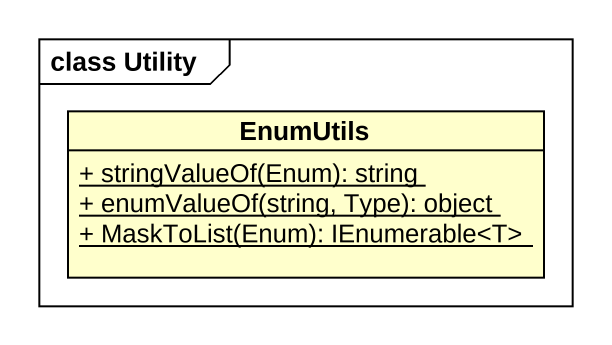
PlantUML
@startuml
mainframe class Utility
hide circle
hide empty members
skinparam classAttributeIconSize 0
class EnumUtils {
  {static} + stringValueOf(Enum): string
  {static} + enumValueOf(string, Type): object
  {static} + MaskToList(Enum): IEnumerable<T>
}
@enduml
